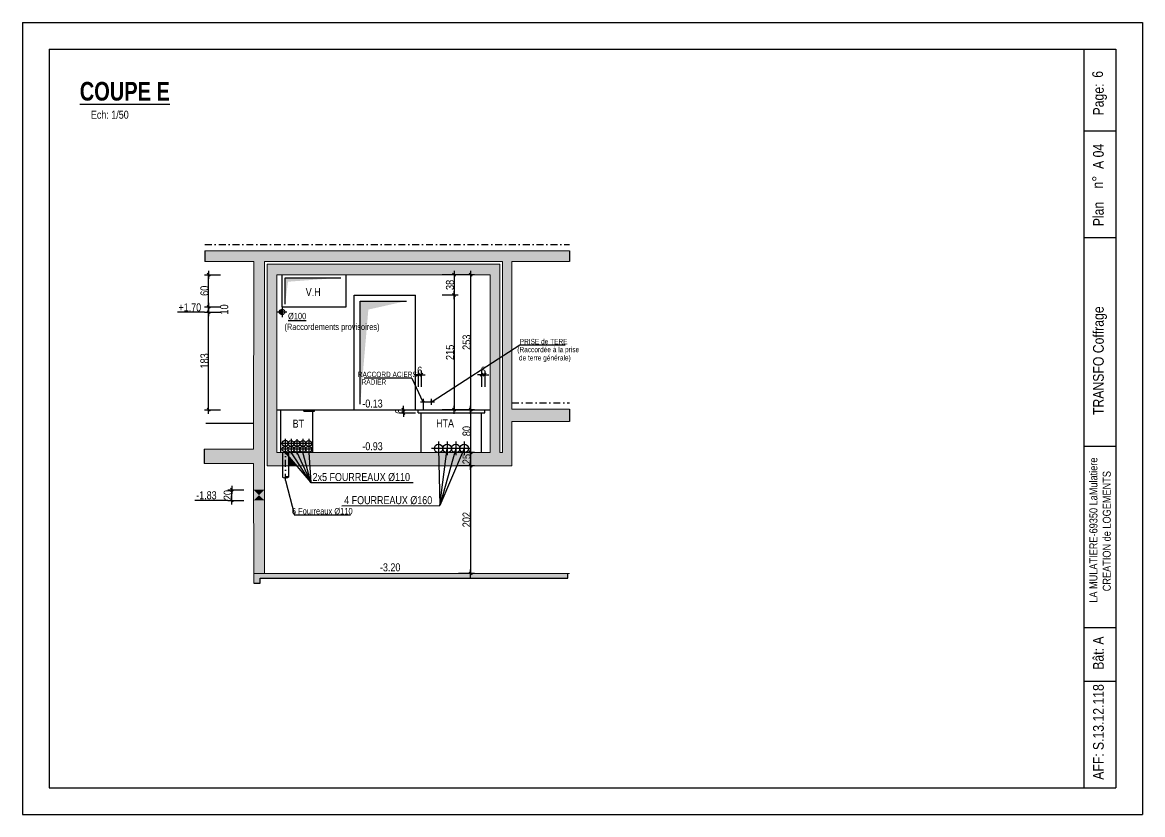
# Model space of a CAD drawing. Header units: centimetres. Extents: x 21705 to 42035, y -33238 to -31753.
# Drawn here: x 37416 to 39516, y -33238 to -31753 of the extents above; entities that cross this region are included whole.
import ezdxf
from ezdxf.enums import TextEntityAlignment as Align

# ---------------------------------------------------------------- set-up
doc = ezdxf.new("R2010")
doc.units = ezdxf.units.CM
doc.header["$LTSCALE"] = 25.4
doc.header["$PDMODE"] = 1
doc.header["$PDSIZE"] = -2
doc.linetypes.add('TIRETPTX2', pattern=[50.8, 25.4, -12.7, 0, -12.7])
for name, color, linetype in [('01_cote_gen', 4, 'Continuous'), ('01_fenetres', 171, 'Continuous'), ('01_linteaux', 2, 'Continuous'), ('01_poch_BN', 9, 'Continuous'), ('01_poch_murs', 253, 'Continuous'), ('01_resv', 32, 'Continuous'), ('01_texte', 230, 'Continuous'), ('AA_COTES', 2, 'Continuous')]:
    doc.layers.add(name, color=color, linetype=linetype)
doc.layers.add('01_murs_coup', color=5, linetype='Continuous', lineweight=60)
doc.styles.add('impact', font='impact.ttf')
doc.styles.add('MATTE_TXT', font='arial.ttf')
doc.styles.add('STYLE2', font='ARIALN.TTF')
doc.dimstyles.new('JB50', dxfattribs={"dimscale": 0.1, "dimtxt": 150, "dimasz": 15, "dimexe": 0.1, "dimexo": 0.1, "dimgap": 0.09, "dimtad": 1, "dimdec": 1, "dimdsep": 46, "dimtxsty": 'STYLE2', "dimblk1": 'BOND_G', "dimblk2": 'BOND_D', "dimsah": 1, "dimcen": 1.5, "dimdle": 0.01, "dimse1": 1, "dimse2": 1, "dimclrd": 4, "dimclre": 2, "dimclrt": 6, "dimazin": 2, "dimtfac": 2.333333, "dimtdec": 1, "dimtix": 1, "dimtmove": 2, "dimatfit": 3, "dimldrblk": 'BOND_G', "dimfxl": 1, "dimtolj": 1, "dimtzin": 0, "dimarcsym": 0})

# ---------------------------------------------------------------- blocks, each defined once
blk = doc.blocks.new('BOND_G')
at = {"layer": 'AA_COTES', "color": 0}
for p, q in [((0, -5), (0, 15)), ((5, 0), (-5, 0)), ((1.8, 1.8), (-1.8, -1.8))]:
    blk.add_line(p, q, dxfattribs=at)
blk = doc.blocks.new('BOND_D')
at = {"layer": 'AA_COTES', "color": 0}
for p, q in [((5, 0), (-5, 0)), ((-1.8, -1.8), (1.8, 1.8)), ((0, 5), (0, -15))]:
    blk.add_line(p, q, dxfattribs=at)
blk = doc.blocks.new('*D296')
at = {"layer": '01_cote_gen', "color": 4, "lineweight": -2, "ltscale": 3, "transparency": 16777216}
blk.add_line((37765.4, -32284.4), (37765.4, -32227.4), dxfattribs=at)
at = {"layer": 'Defpoints', "color": 0, "ltscale": 3, "transparency": 16777216}
for p in [(37765.4, -32225.9), (37903.2, -32225.9), (37903.2, -32285.9)]:
    blk.add_point(p, dxfattribs=at)
at = {"layer": '01_cote_gen', "color": 4, "lineweight": -2, "ltscale": 3, "transparency": 16777216, "xscale": 1.5, "yscale": 1.5, "zscale": 1.5}
for name, p, rotation in [('BOND_D', (37765.4, -32225.9), 90), ('BOND_G', (37765.4, -32285.9), 270)]:
    blk.add_blockref(name, p, dxfattribs=dict(at, rotation=rotation))
at = {"layer": '01_cote_gen', "color": 6, "ltscale": 3, "transparency": 16777216, "insert": (37757.7, -32255.9), "char_height": 15, "attachment_point": 5, "rotation": 90, "style": 'STYLE2'}
blk.add_mtext('\\A1;60', dxfattribs=at)
blk = doc.blocks.new('*D252')
at = {"layer": '01_cote_gen', "color": 4, "lineweight": -2, "ltscale": 3, "transparency": 16777216}
blk.add_line((38225.6, -32227.4), (38225.6, -32262.4), dxfattribs=at)
at = {"layer": 'Defpoints', "color": 0, "ltscale": 3, "transparency": 16777216}
for p in [(38215.3, -32225.9), (38172.6, -32263.9), (38225.6, -32263.9)]:
    blk.add_point(p, dxfattribs=at)
at = {"layer": '01_cote_gen', "color": 4, "lineweight": -2, "ltscale": 3, "transparency": 16777216, "xscale": 1.5, "yscale": 1.5, "zscale": 1.5}
for name, p, rotation in [('BOND_G', (38225.6, -32225.9), 90), ('BOND_D', (38225.6, -32263.9), 270)]:
    blk.add_blockref(name, p, dxfattribs=dict(at, rotation=rotation))
at = {"layer": '01_cote_gen', "color": 6, "ltscale": 3, "transparency": 16777216, "insert": (38218, -32244.9), "char_height": 15, "attachment_point": 5, "rotation": 90, "style": 'STYLE2'}
blk.add_mtext('\\A1;38', dxfattribs=at)
blk = doc.blocks.new('*D253')
at = {"layer": '01_cote_gen', "color": 4, "lineweight": -2, "ltscale": 3, "transparency": 16777216}
blk.add_line((38225.6, -32265.4), (38225.6, -32477.4), dxfattribs=at)
at = {"layer": 'Defpoints', "color": 0, "ltscale": 3, "transparency": 16777216}
for p in [(38203.1, -32263.9), (38203.1, -32478.9), (38225.6, -32478.9)]:
    blk.add_point(p, dxfattribs=at)
at = {"layer": '01_cote_gen', "color": 4, "lineweight": -2, "ltscale": 3, "transparency": 16777216, "xscale": 1.5, "yscale": 1.5, "zscale": 1.5}
for name, p, rotation in [('BOND_G', (38225.6, -32263.9), 90), ('BOND_D', (38225.6, -32478.9), 270)]:
    blk.add_blockref(name, p, dxfattribs=dict(at, rotation=rotation))
at = {"layer": '01_cote_gen', "color": 6, "ltscale": 3, "transparency": 16777216, "insert": (38218, -32371.4), "char_height": 15, "attachment_point": 5, "rotation": 90, "style": 'STYLE2'}
blk.add_mtext('\\A1;215', dxfattribs=at)
blk = doc.blocks.new('*D254')
at = {"layer": '01_cote_gen', "color": 4, "lineweight": -2, "ltscale": 3, "transparency": 16777216}
blk.add_line((38256.7, -32227.4), (38256.7, -32477.4), dxfattribs=at)
at = {"layer": 'Defpoints', "color": 0, "ltscale": 3, "transparency": 16777216}
for p in [(38260.6, -32225.9), (38256.7, -32478.9), (38260.6, -32478.9)]:
    blk.add_point(p, dxfattribs=at)
at = {"layer": '01_cote_gen', "color": 4, "lineweight": -2, "ltscale": 3, "transparency": 16777216, "xscale": 1.5, "yscale": 1.5, "zscale": 1.5}
for name, p, rotation in [('BOND_G', (38256.7, -32225.9), 90), ('BOND_D', (38256.7, -32478.9), 270)]:
    blk.add_blockref(name, p, dxfattribs=dict(at, rotation=rotation))
at = {"layer": '01_cote_gen', "color": 6, "ltscale": 3, "transparency": 16777216, "insert": (38249.1, -32352.4), "char_height": 15, "attachment_point": 5, "rotation": 90, "style": 'STYLE2'}
blk.add_mtext('\\A1;253', dxfattribs=at)
blk = doc.blocks.new('*D297')
at = {"layer": '01_cote_gen', "color": 4, "lineweight": -2, "ltscale": 3, "transparency": 16777216}
blk.add_line((38256.7, -32480.4), (38256.7, -32557.4), dxfattribs=at)
at = {"layer": 'Defpoints', "color": 0, "ltscale": 3, "transparency": 16777216}
for p in [(38270.9, -32478.9), (38256.7, -32558.9), (38267.9, -32558.9)]:
    blk.add_point(p, dxfattribs=at)
at = {"layer": '01_cote_gen', "color": 4, "lineweight": -2, "ltscale": 3, "transparency": 16777216, "xscale": 1.5, "yscale": 1.5, "zscale": 1.5}
for name, p, rotation in [('BOND_G', (38256.7, -32478.9), 90), ('BOND_D', (38256.7, -32558.9), 270)]:
    blk.add_blockref(name, p, dxfattribs=dict(at, rotation=rotation))
at = {"layer": '01_cote_gen', "color": 6, "ltscale": 3, "transparency": 16777216, "insert": (38249.1, -32518.9), "char_height": 15, "attachment_point": 5, "rotation": 90, "style": 'STYLE2'}
blk.add_mtext('\\A1;80', dxfattribs=at)
blk = doc.blocks.new('*D298')
at = {"layer": '01_cote_gen', "color": 4, "lineweight": -2, "ltscale": 3, "transparency": 16777216}
blk.add_line((38256.7, -32560.4), (38256.7, -32582.4), dxfattribs=at)
at = {"layer": 'Defpoints', "color": 0, "ltscale": 3, "transparency": 16777216}
for p in [(38270, -32558.9), (38256.7, -32583.9), (38270, -32583.9)]:
    blk.add_point(p, dxfattribs=at)
at = {"layer": '01_cote_gen', "color": 4, "lineweight": -2, "ltscale": 3, "transparency": 16777216, "xscale": 1.5, "yscale": 1.5, "zscale": 1.5}
for name, p, rotation in [('BOND_G', (38256.7, -32558.9), 90), ('BOND_D', (38256.7, -32583.9), 270)]:
    blk.add_blockref(name, p, dxfattribs=dict(at, rotation=rotation))
at = {"layer": '01_cote_gen', "color": 6, "ltscale": 3, "transparency": 16777216, "insert": (38249.1, -32571.4), "char_height": 15, "attachment_point": 5, "rotation": 90, "style": 'STYLE2'}
blk.add_mtext('\\A1;25', dxfattribs=at)
blk = doc.blocks.new('*D299')
at = {"layer": '01_cote_gen', "color": 4, "lineweight": -2, "ltscale": 3, "transparency": 16777216}
blk.add_line((38256.7, -32585.4), (38256.7, -32784.4), dxfattribs=at)
at = {"layer": 'Defpoints', "color": 0, "ltscale": 3, "transparency": 16777216}
for p in [(38276.5, -32583.9), (38256.7, -32785.9), (38289.8, -32785.9)]:
    blk.add_point(p, dxfattribs=at)
at = {"layer": '01_cote_gen', "color": 4, "lineweight": -2, "ltscale": 3, "transparency": 16777216, "xscale": 1.5, "yscale": 1.5, "zscale": 1.5}
for name, p, rotation in [('BOND_G', (38256.7, -32583.9), 90), ('BOND_D', (38256.7, -32785.9), 270)]:
    blk.add_blockref(name, p, dxfattribs=dict(at, rotation=rotation))
at = {"layer": '01_cote_gen', "color": 6, "ltscale": 3, "transparency": 16777216, "insert": (38249.1, -32684.9), "char_height": 15, "attachment_point": 5, "rotation": 90, "style": 'STYLE2'}
blk.add_mtext('\\A1;202', dxfattribs=at)
blk = doc.blocks.new('*D305')
at = {"layer": '01_resv', "color": 4, "lineweight": -2, "ltscale": 3, "transparency": 16777216}
blk.add_line((37765.4, -32477.4), (37765.4, -32297.4), dxfattribs=at)
at = {"layer": 'Defpoints', "color": 0, "ltscale": 3, "transparency": 16777216}
for p in [(37765.4, -32295.9), (37912.4, -32295.9), (37917.6, -32478.9)]:
    blk.add_point(p, dxfattribs=at)
at = {"layer": '01_resv', "color": 4, "lineweight": -2, "ltscale": 3, "transparency": 16777216, "xscale": 1.5, "yscale": 1.5, "zscale": 1.5}
for name, p, rotation in [('BOND_D', (37765.4, -32295.9), 90), ('BOND_G', (37765.4, -32478.9), 270)]:
    blk.add_blockref(name, p, dxfattribs=dict(at, rotation=rotation))
at = {"layer": '01_resv', "color": 6, "ltscale": 3, "transparency": 16777216, "insert": (37757.7, -32387.4), "char_height": 15, "attachment_point": 5, "rotation": 90, "style": 'STYLE2'}
blk.add_mtext('\\A1;183', dxfattribs=at)
blk = doc.blocks.new('*D263')
at = {"layer": '01_resv', "color": 4, "lineweight": -2, "ltscale": 3, "transparency": 16777216}
blk.add_line((37765.4, -32294.4), (37765.4, -32287.4), dxfattribs=at)
at = {"layer": 'Defpoints', "color": 0, "ltscale": 3, "transparency": 16777216}
for p in [(37765.4, -32285.9), (37787.9, -32285.9), (37787.9, -32295.9)]:
    blk.add_point(p, dxfattribs=at)
at = {"layer": '01_resv', "color": 4, "lineweight": -2, "ltscale": 3, "transparency": 16777216, "xscale": 1.5, "yscale": 1.5, "zscale": 1.5}
for name, p, rotation in [('BOND_D', (37765.4, -32285.9), 90), ('BOND_G', (37765.4, -32295.9), 270)]:
    blk.add_blockref(name, p, dxfattribs=dict(at, rotation=rotation))
at = {"layer": '01_resv', "color": 6, "ltscale": 3, "transparency": 16777216, "insert": (37794.8, -32290.9), "char_height": 15, "attachment_point": 5, "rotation": 90, "style": 'STYLE2'}
blk.add_mtext('\\A1;10', dxfattribs=at)
blk = doc.blocks.new('*D348')
at = {"layer": '01_resv', "color": 4, "lineweight": -2, "ltscale": 0.5, "transparency": 16777216}
blk.add_line((37809, -32647.4), (37809, -32630.4), dxfattribs=at)
at = {"layer": 'Defpoints', "color": 0, "ltscale": 0.5, "transparency": 16777216}
for p in [(37809, -32628.9), (37870.2, -32628.9), (37870.2, -32648.9)]:
    blk.add_point(p, dxfattribs=at)
at = {"layer": '01_resv', "color": 4, "lineweight": -2, "ltscale": 0.5, "transparency": 16777216, "xscale": 1.5, "yscale": 1.5, "zscale": 1.5}
for name, p, rotation in [('BOND_D', (37809, -32628.9), 90), ('BOND_G', (37809, -32648.9), 270)]:
    blk.add_blockref(name, p, dxfattribs=dict(at, rotation=rotation))
at = {"layer": '01_resv', "color": 6, "ltscale": 0.5, "transparency": 16777216, "insert": (37801.3, -32638.9), "char_height": 15, "attachment_point": 5, "rotation": 90, "style": 'STYLE2'}
blk.add_mtext('\\A1;20', dxfattribs=at)
blk = doc.blocks.new('*D352')
at = {"layer": '01_poch_BN', "color": 4, "lineweight": -2, "ltscale": 0.5, "transparency": 16777216}
for p, q in [((38156.7, -32413.3), (38155.2, -32413.3)), ((38164.2, -32413.3), (38158.2, -32413.3)), ((38165.7, -32413.3), (38167.2, -32413.3))]:
    blk.add_line(p, q, dxfattribs=at)
at = {"layer": 'Defpoints', "color": 0, "ltscale": 0.5, "transparency": 16777216}
for p in [(38158.2, -32413.3), (38158.2, -32478.9), (38164.2, -32484.9)]:
    blk.add_point(p, dxfattribs=at)
at = {"layer": '01_poch_BN', "color": 4, "lineweight": -2, "ltscale": 0.5, "transparency": 16777216, "xscale": 1.5, "yscale": 1.5, "zscale": 1.5}
blk.add_blockref('BOND_D', (38158.2, -32413.3), dxfattribs=at)
at = {"layer": '01_poch_BN', "color": 4, "lineweight": -2, "ltscale": 0.5, "transparency": 16777216, "xscale": 1.5, "yscale": 1.5, "zscale": 1.5, "rotation": 180}
blk.add_blockref('BOND_G', (38164.2, -32413.3), dxfattribs=at)
at = {"layer": '01_poch_BN', "color": 6, "ltscale": 0.5, "transparency": 16777216, "insert": (38161.2, -32405.7), "char_height": 15, "attachment_point": 5, "style": 'STYLE2'}
blk.add_mtext('\\A1;6', dxfattribs=at)
blk = doc.blocks.new('*D353')
at = {"layer": '01_poch_BN', "color": 4, "lineweight": -2, "ltscale": 0.5, "transparency": 16777216}
for p, q in [((38275.7, -32413.3), (38274.2, -32413.3)), ((38283.2, -32413.3), (38277.2, -32413.3)), ((38284.7, -32413.3), (38286.2, -32413.3))]:
    blk.add_line(p, q, dxfattribs=at)
at = {"layer": 'Defpoints', "color": 0, "ltscale": 0.5, "transparency": 16777216}
for p in [(38277.2, -32413.3), (38277.2, -32484.9), (38283.2, -32478.9)]:
    blk.add_point(p, dxfattribs=at)
at = {"layer": '01_poch_BN', "color": 4, "lineweight": -2, "ltscale": 0.5, "transparency": 16777216, "xscale": 1.5, "yscale": 1.5, "zscale": 1.5}
blk.add_blockref('BOND_D', (38277.2, -32413.3), dxfattribs=at)
at = {"layer": '01_poch_BN', "color": 4, "lineweight": -2, "ltscale": 0.5, "transparency": 16777216, "xscale": 1.5, "yscale": 1.5, "zscale": 1.5, "rotation": 180}
blk.add_blockref('BOND_G', (38283.2, -32413.3), dxfattribs=at)
at = {"layer": '01_poch_BN', "color": 6, "ltscale": 0.5, "transparency": 16777216, "insert": (38280.2, -32405.7), "char_height": 15, "attachment_point": 5, "style": 'STYLE2'}
blk.add_mtext('\\A1;6', dxfattribs=at)
blk = doc.blocks.new('*D354')
at = {"layer": '01_poch_BN', "color": 4, "lineweight": -2, "ltscale": 0.5, "transparency": 16777216}
for p, q in [((38130.7, -32477.4), (38130.7, -32475.9)), ((38130.7, -32478.9), (38130.7, -32484.9)), ((38130.7, -32486.4), (38130.7, -32487.9))]:
    blk.add_line(p, q, dxfattribs=at)
at = {"layer": 'Defpoints', "color": 0, "ltscale": 0.5, "transparency": 16777216}
for p in [(38130.7, -32484.9), (38158.2, -32478.9), (38158.2, -32484.9)]:
    blk.add_point(p, dxfattribs=at)
at = {"layer": '01_poch_BN', "color": 4, "lineweight": -2, "ltscale": 0.5, "transparency": 16777216, "xscale": 1.5, "yscale": 1.5, "zscale": 1.5}
for name, p, rotation in [('BOND_G', (38130.7, -32478.9), 270), ('BOND_D', (38130.7, -32484.9), 90)]:
    blk.add_blockref(name, p, dxfattribs=dict(at, rotation=rotation))
at = {"layer": '01_poch_BN', "color": 6, "ltscale": 0.5, "transparency": 16777216, "insert": (38123, -32481.9), "char_height": 15, "attachment_point": 5, "rotation": 90, "style": 'STYLE2'}
blk.add_mtext('\\A1;6', dxfattribs=at)

msp = doc.modelspace()

# ---------------------------------------------------------------- hatches: boundary and pattern name
at = {"layer": '01_poch_BN', "ltscale": 0.5}
h = msp.add_hatch(color=256, dxfattribs=at)
h.dxf.hatch_style = 1
h.paths.add_polyline_path([(38442.1, -32180.87), (37758.67, -32180.87), (37758.67, -32200.87), (37850.18, -32200.87), (37849.55, -32552.61), (37756.94, -32552.61), (37756.94, -32579.61), (37849.55, -32579.61), (37850.13, -32785.87), (37870.18, -32785.87), (37870.18, -32200.87), (38316.18, -32200.87), (38316.18, -32378.96), (38334.18, -32367.36), (38334.18, -32200.87), (38442.1, -32200.87)])
edge = h.paths.add_edge_path(flags=17)
edge.add_line((38334.18, -32367.36), (38316.18, -32378.96))
edge.add_line((38316.18, -32378.96), (38316.18, -32558.87))
edge.add_line((38316.18, -32558.87), (38311.18, -32558.87))
edge.add_line((38311.18, -32558.87), (38311.18, -32382.18))
edge.add_line((38311.18, -32382.18), (38293.18, -32393.78))
edge.add_line((38293.18, -32393.78), (38293.18, -32558.87))
edge.add_line((38293.18, -32558.87), (38247.33, -32558.87))
edge.add_arc((38244.67, -32551.32), 8, 250.53912, 289.46088, ccw=False)
edge.add_line((38242, -32558.87), (38241.43, -32558.87))
edge.add_line((38241.43, -32558.87), (38230.71, -32583.87))
edge.add_line((38230.71, -32583.87), (38334.18, -32583.87))
edge.add_line((38334.18, -32583.87), (38334.18, -32500.87))
edge.add_line((38334.18, -32500.87), (38442.1, -32500.87))
edge.add_line((38442.1, -32500.87), (38442.1, -32477.87))
edge.add_line((38442.1, -32477.87), (38334.18, -32477.87))
edge.add_line((38334.18, -32477.87), (38334.18, -32367.36))
h.paths.add_polyline_path([(38311.18, -32205.87), (37875.18, -32205.87), (37875.18, -32583.87), (37904.18, -32583.87), (37904.18, -32558.87), (37893.18, -32558.87), (37893.18, -32225.87), (38293.18, -32225.87), (38293.18, -32393.78), (38311.18, -32382.18)], flags=17)
edge = h.paths.add_edge_path(flags=16)
edge.add_arc((38196.67, -32551.32), 8, 250.53912, 271.1244, ccw=False)
edge.add_line((38194, -32558.87), (37953.18, -32558.87))
edge.add_line((37953.18, -32558.87), (37954.99, -32583.87))
edge.add_line((37954.99, -32583.87), (38197.3, -32583.87))
edge.add_line((38197.3, -32583.87), (38196.82, -32559.32))
edge = h.paths.add_edge_path(flags=16)
edge.add_arc((38212.67, -32551.32), 8, 250.53912, 262.60302, ccw=False)
edge.add_line((38210, -32558.87), (38199.33, -32558.87))
edge.add_arc((38196.67, -32551.32), 8, 271.1244, 289.46088, ccw=False)
edge.add_line((38196.82, -32559.32), (38197.3, -32583.87))
edge.add_line((38197.3, -32583.87), (38208.44, -32583.87))
edge.add_line((38208.44, -32583.87), (38211.64, -32559.26))
h.paths.add_polyline_path([(38228.67, -32558.87), (38216.08, -32558.87), (38211.64, -32559.26), (38212.67, -32551.32), (38208.44, -32583.87), (38219.58, -32583.87)], flags=16)
edge = h.paths.add_edge_path(flags=16)
edge.add_line((38241.43, -32558.87), (38231.33, -32558.87))
edge.add_arc((38228.67, -32551.32), 8, 254.39632, 289.46088, ccw=False)
edge.add_line((38226.51, -32559.03), (38219.58, -32583.87))
edge.add_line((38219.58, -32583.87), (38230.71, -32583.87))
edge.add_line((38230.71, -32583.87), (38241.43, -32558.87))
h.paths.add_polyline_path([(37953.18, -32558.87), (37942.24, -32558.87), (37948.89, -32583.87), (37954.99, -32583.87)], flags=16)
h.paths.add_polyline_path([(37942.24, -32558.87), (37931.25, -32558.87), (37942.75, -32583.87), (37948.89, -32583.87)], flags=16)
h.paths.add_polyline_path([(37931.25, -32558.87), (37920.39, -32558.87), (37936.69, -32583.87), (37942.75, -32583.87)], flags=16)
h.paths.add_polyline_path([(37920.39, -32558.87), (37915.18, -32558.87), (37915.18, -32565.92), (37930.43, -32583.87), (37936.69, -32583.87)], flags=16)
h.paths.add_polyline_path([(37915.18, -32565.92), (37915.18, -32583.87), (37930.43, -32583.87)], flags=0)
h.paths.add_polyline_path([(37915.18, -32565.92), (37909.68, -32559.45), (37909.68, -32583.87), (37915.18, -32583.87)], flags=16)
h.paths.add_polyline_path([(37909.68, -32558.87), (37904.18, -32558.87), (37904.18, -32583.87), (37909.68, -32583.87)], flags=16)
h = msp.add_hatch(color=256, dxfattribs=at)
h.dxf.hatch_style = 1
h.paths.add_polyline_path([(37915.18, -32558.87), (37909.68, -32558.87), (37909.68, -32559.45), (37915.18, -32565.92)])
h.paths.add_polyline_path([(37915.18, -32565.92), (37915.18, -32583.87), (37930.43, -32583.87)])
h = msp.add_hatch(color=256, dxfattribs=at)
h.dxf.hatch_style = 1
h.paths.add_polyline_path([(38439.05, -32785.87), (37850.13, -32785.87), (37850.18, -32803.87), (37862.16, -32803.87), (37862.16, -32794.71), (38439.05, -32794.71)])
at = {"layer": '01_poch_murs', "ltscale": 3}
h = msp.add_hatch(color=256, dxfattribs=at)
h.dxf.hatch_style = 1
h.paths.add_polyline_path([(37904.63, -32291.08, 0.0739529), (37903.18, -32290.87), (37903.18, -32292.5, -0.0912094)])
h.paths.add_polyline_path([(37903.18, -32292.5), (37903.18, -32290.87, 0.4142136), (37898.18, -32295.87), (37902.15, -32295.87, -0.1605714)])
h.paths.add_polyline_path([(37902.15, -32295.87), (37898.18, -32295.87, 0.4142136), (37903.18, -32300.87), (37903.18, -32298.99, -0.1497478)])
h.paths.add_polyline_path([(37903.18, -32298.99), (37903.18, -32300.87, 0.0869795), (37904.88, -32300.57, -0.1042759)])

# ---------------------------------------------------------------- linework, layer by layer
at = {"layer": '01_fenetres', "ltscale": 30}
for p, q in [((37466.41, -31802.82), (39466.41, -31802.82)), ((37466.41, -31802.82), (37466.41, -33187.82)), ((39406.41, -31802.82), (39466.41, -31802.82)), ((39406.41, -31802.82), (39406.41, -33187.82)), ((39466.41, -31802.82), (39466.41, -33187.82)), ((39466.41, -31802.82), (39466.41, -33187.82)), ((39466.41, -31956.96), (39406.41, -31956.96)), ((39466.41, -32156.96), (39406.41, -32156.96)), ((39406.41, -32547.15), (39466.41, -32547.15)), ((39406.41, -32887.32), (39466.41, -32887.32)), ((39406.41, -32987.82), (39466.41, -32987.82)), ((37466.41, -33187.82), (39466.41, -33187.82))]:
    msp.add_line(p, q, dxfattribs=at)
at = {"layer": '01_linteaux', "linetype": 'TIRETPTX2', "ltscale": 0.02}
for p, q in [((37758.67, -32168.87), (38442.1, -32168.87)), ((38334.18, -32465.87), (38442.1, -32465.87)), ((37909.68, -32611.79), (37909.68, -32545.9))]:
    msp.add_line(p, q, dxfattribs=at)
at = {"layer": '01_linteaux', "linetype": 'Continuous'}
for p, q in [((37903.18, -32285.87), (37903.18, -32225.87)), ((38023.18, -32285.87), (38023.18, -32225.87)), ((38038.18, -32478.87), (38038.18, -32263.87)), ((38038.18, -32263.87), (38153.18, -32263.87)), ((38153.18, -32478.87), (38153.18, -32263.87)), ((37912.38, -32295.87), (37893.98, -32295.87)), ((37903.18, -32285.87), (38023.18, -32285.87)), ((37903.18, -32286.67), (37903.18, -32305.07)), ((38162.53, -32463.87), (38188.83, -32463.87)), ((38168.18, -32478.87), (38168.18, -32458.22)), ((38183.18, -32469.51), (38183.18, -32458.22)), ((37893.18, -32478.87), (38158.18, -32478.87)), ((37901.18, -32558.87), (37901.18, -32478.87)), ((37944.18, -32481.87), (37944.18, -32478.87)), ((37944.18, -32481.87), (37964.18, -32481.87)), ((37961.18, -32558.87), (37961.18, -32481.87)), ((37964.18, -32481.87), (37964.18, -32478.87)), ((38158.18, -32484.87), (38158.18, -32478.87)), ((38158.18, -32478.87), (38293.18, -32478.87)), ((38158.18, -32484.87), (38283.18, -32484.87)), ((38164.18, -32558.87), (38164.18, -32484.87)), ((38277.18, -32558.87), (38277.18, -32484.87)), ((38283.18, -32484.87), (38283.18, -32478.87)), ((37760.43, -32503.87), (37850.18, -32503.87)), ((37960.49, -32542.08), (37901.44, -32542.08)), ((37909.18, -32533.47), (37909.18, -32561.93)), ((37920.18, -32533.63), (37920.18, -32562.09)), ((37931.18, -32533.79), (37931.18, -32562.24)), ((37942.18, -32533.73), (37942.18, -32562.18)), ((37953.18, -32533.66), (37953.18, -32562.12)), ((38196.67, -32538.74), (38196.67, -32563.91)), ((38212.67, -32538.74), (38212.67, -32563.91)), ((38228.67, -32538.74), (38228.67, -32563.91)), ((38244.67, -32538.74), (38244.67, -32563.91)), ((37960.49, -32553.08), (37901.44, -32553.08)), ((38225.25, -32551.32), (38183.62, -32551.32)), ((38241.25, -32551.32), (38216.08, -32551.32)), ((38257.25, -32551.32), (38232.08, -32551.32))]:
    msp.add_line(p, q, dxfattribs=at)
for centre, radius in [((37903.18, -32295.87), 5), ((37909.18, -32541.89), 5.5), ((37909.18, -32552.89), 5.5), ((37920.18, -32542.05), 5.5), ((37920.18, -32553.05), 5.5), ((37931.18, -32542.21), 5.5), ((37931.18, -32553.21), 5.5), ((37942.18, -32542.14), 5.5), ((37942.18, -32553.14), 5.5), ((37953.18, -32542.08), 5.5), ((37953.18, -32553.08), 5.5), ((38196.67, -32551.32), 8), ((38212.67, -32551.32), 8), ((38228.67, -32551.32), 8), ((38244.67, -32551.32), 8)]:
    msp.add_circle(centre, radius, dxfattribs=at)
at = {"layer": '01_murs_coup', "linetype": 'Continuous', "lineweight": 5}
for p, q in [((37758.67, -32180.87), (38442.1, -32180.87)), ((37758.67, -32200.87), (37850.18, -32200.87)), ((37849.55, -32552.61), (37850.18, -32200.87)), ((37870.18, -32785.87), (37870.18, -32200.87)), ((37870.18, -32200.87), (38316.18, -32200.87)), ((37875.18, -32583.87), (37875.18, -32205.87)), ((37875.18, -32205.87), (38311.18, -32205.87)), ((38311.18, -32558.87), (38311.18, -32205.87)), ((38316.18, -32558.87), (38316.18, -32200.87)), ((38334.18, -32477.87), (38334.18, -32200.87)), ((38334.18, -32200.87), (38442.1, -32200.87)), ((37893.18, -32558.87), (37893.18, -32225.87)), ((37893.18, -32225.87), (38293.18, -32225.87)), ((38293.18, -32558.87), (38293.18, -32225.87)), ((38334.18, -32477.87), (38442.1, -32477.87)), ((38334.18, -32583.87), (38334.18, -32500.87)), ((38334.18, -32500.87), (38442.1, -32500.87)), ((37849.55, -32552.61), (37756.94, -32552.61)), ((37893.18, -32558.87), (38293.18, -32558.87)), ((38311.18, -32558.87), (38316.18, -32558.87)), ((37849.55, -32579.61), (37756.94, -32579.61)), ((37850.18, -32803.87), (37849.55, -32579.61)), ((37875.18, -32583.87), (38334.18, -32583.87)), ((37850.18, -32785.87), (38442.1, -32785.87))]:
    msp.add_line(p, q, dxfattribs=at)
at = {"layer": '01_poch_BN', "ltscale": 3}
for p, q in [((37758.67, -32180.87), (37758.67, -32200.87)), ((38442.1, -32180.87), (38442.1, -32200.87)), ((38442.1, -32477.87), (38442.1, -32500.87)), ((37756.94, -32552.61), (37756.94, -32579.61)), ((37862.16, -32803.87), (37862.16, -32794.71)), ((37862.16, -32794.71), (38439.05, -32794.71)), ((38439.05, -32794.71), (38439.05, -32785.87)), ((37850.18, -32803.87), (37862.16, -32803.87))]:
    msp.add_line(p, q, dxfattribs=at)
at = {"layer": '01_poch_murs', "ltscale": 3}
for p, q in [((37908.9, -32280.99), (37908.9, -32231.43)), ((37908.9, -32231.43), (38013.63, -32231.43)), ((38049.74, -32468.25), (38049.74, -32275.11)), ((38049.74, -32275.11), (38136.59, -32275.11))]:
    msp.add_line(p, q, dxfattribs=at)
for points in [[(37908.9, -32280.99), (37908.9, -32231.43), (37914.27, -32238.95)], [(37908.9, -32231.43), (38013.63, -32231.43), (37914.27, -32238.95)], [(38049.74, -32468.25), (38049.74, -32275.11), (38064.96, -32291.08)], [(38049.74, -32275.11), (38136.59, -32275.11), (38064.96, -32291.08)]]:
    msp.add_solid(points, dxfattribs=at)
at = {"layer": '01_resv', "ltscale": 0.5}
for p, q in [((37904.18, -32558.87), (37904.18, -32605.5)), ((37915.18, -32558.87), (37915.18, -32605.5)), ((37915.18, -32558.87), (37915.18, -32605.5))]:
    msp.add_line(p, q, dxfattribs=at)
at = {"layer": '01_resv', "ltscale": 3, "const_width": 2.5}
for points in [[(38166.93, -32463.87, 1), (38169.43, -32463.87, 1)], [(38181.93, -32463.87, 1), (38184.43, -32463.87, 1)]]:
    msp.add_lwpolyline(points, format="xyb", close=True, dxfattribs=at)
at = {"layer": '01_resv', "ltscale": 3}
msp.add_arc((37907.77, -32295.75), 5.62, 123.87637, 239.08987, dxfattribs=at)
at = {"layer": '01_resv', "ltscale": 0.5}
for centre, start, end in [((37906.93, -32601.4), 236.13697, 303.86303), ((37912.43, -32609.59), 56.13697, 123.86303), ((37912.43, -32601.4), 236.13697, 303.86303)]:
    msp.add_arc(centre, 4.94, start, end, dxfattribs=at)
msp.add_solid([(37849.68, -32628.87), (37870.18, -32628.87), (37870.18, -32648.87), (37849.74, -32648.92)], dxfattribs=at)
at = {"layer": '01_texte', "ltscale": 30}
for p, q in [((37416.41, -31752.82), (37416.41, -33237.82)), ((37416.41, -31752.82), (39516.41, -31752.82)), ((39516.41, -31752.82), (39516.41, -33237.82)), ((37416.41, -33237.82), (39516.41, -33237.82))]:
    msp.add_line(p, q, dxfattribs=at)
at = {"layer": '01_texte'}
for p, q in [((37757.91, -32295.87), (37707.35, -32295.87)), ((38348.85, -32357.9), (38184.43, -32463.87)), ((38433.68, -32357.9), (38348.85, -32357.9)), ((38146.45, -32419.54), (38056.95, -32419.54)), ((38146.45, -32419.54), (38166.93, -32463.87)), ((37909.18, -32558.87), (37957.29, -32615.46)), ((37957.29, -32615.46), (37920.18, -32558.55)), ((37931.18, -32558.71), (37957.29, -32615.46)), ((37957.29, -32615.46), (37942.18, -32558.64)), ((37953.18, -32558.87), (37957.29, -32615.46)), ((38196.67, -32551.32), (38198.77, -32658.38)), ((38198.77, -32658.38), (38212.67, -32551.32)), ((38228.67, -32551.32), (38198.77, -32658.38)), ((38244.67, -32551.32), (38198.77, -32658.38)), ((37909.68, -32611.79), (37926.26, -32676.64)), ((37957.29, -32615.46), (38148.77, -32615.46)), ((37801.47, -32648.87), (37739.72, -32648.87)), ((38015.43, -32658.84), (38198.77, -32658.38)), ((38031.33, -32676.64), (37926.26, -32676.64))]:
    msp.add_line(p, q, dxfattribs=at)

# ---------------------------------------------------------------- texts
at = {"layer": '01_texte', "style": 'STYLE2'}
for s, height, p in [('6', 20, (39442.12, -31856.56)), ('Page:', 20, (39443.56, -31927.24)), (' A 04', 20, (39443.56, -32033.88)), ('n%%D', 20, (39442.12, -32064.23)), ('Plan', 20, (39443.56, -32134.91)), ('TRANSFO Coffrage', 20, (39443.56, -32488.78)), ('LA MULATIERE-69350 LaMulatiere', 15, (39431.7, -32840.63)), ('CREATION de LOGEMENTS', 15, (39456.7, -32819.14)), ('Bât: A', 20, (39443.56, -32966.36)), ('S.13.12.118', 20, (39443.56, -33116.86)), ('AFF:', 20, (39443.56, -33172.53))]:
    msp.add_text(s, height=height, rotation=90, dxfattribs=at).set_placement(p)
at = {"layer": '01_texte', "style": 'impact'}
msp.add_text('%%UCOUPE E', height=35, dxfattribs=at).set_placement((37608.41, -31909.86), align=Align.BOTTOM_CENTER)
at = {"layer": '01_texte', "style": 'MATTE_TXT'}
for s, height, width, p in [('Ech: 1/50', 15, 0.8, (37580.27, -31937.88)), ('V.H', 15, 0.8, (37961.52, -32270.36)), ('+1.70', 15, 0.8, (37730.3, -32299)), (' %%U%%C100', 12, 0.8, (37929.51, -32312.88)), ('(Raccordements provisoires)', 12, 0.8, (37996.77, -32333.12)), ('(Raccordée à la prise', 10, 0.7, (38402.2, -32374.08)), ('PRISE de TERE', 10, 0.7, (38393.55, -32359.06)), ('de terre générale)', 10, 0.7, (38395.82, -32389.55)), ('RACCORD ACIERS ', 10, 0.7, (38102.16, -32420.69)), ('RADIER', 10, 0.7, (38075.34, -32434.85)), ('-0.13', 15, 0.8, (38072.78, -32479.32)), ('BT', 15, 0.8, (37933.77, -32516.98)), ('HTA', 15, 0.8, (38208.73, -32516.37)), ('-0.93', 15, 0.8, (38072.78, -32559.32)), ('2x5 FOURREAUX %%C110', 15, 0.8, (38051.75, -32617.03)), ('-1.83', 15, 0.8, (37761.37, -32651.22)), ('4 FOURREAUX %%C160', 15, 0.8, (38102.2, -32660.41)), (' 6 Fourreaux %%C110 ', 12, 0.7, (37978.54, -32678.55)), ('-3.20', 15, 0.8, (38105.83, -32786.32))]:
    msp.add_text(s, height=height, dxfattribs=dict(at, width=width)).set_placement(p, align=Align.BOTTOM_CENTER)

# ---------------------------------------------------------------- dimensions: what is measured, and where the dimension line sits
at = {"layer": '01_cote_gen', "ltscale": 3}
for base, p1, p2, picture, middle in [((37765.41, -32225.87), (37903.18, -32285.87), (37903.18, -32225.87), '*D296', (37757.75, -32255.87)), ((38225.63, -32263.87), (38215.26, -32225.87), (38172.62, -32263.87), '*D252', (38217.96, -32244.87)), ((38256.74, -32478.87), (38260.63, -32225.87), (38260.63, -32478.87), '*D254', (38249.07, -32352.37)), ((38225.63, -32478.87), (38203.13, -32263.87), (38203.13, -32478.87), '*D253', (38217.96, -32371.37)), ((38256.74, -32558.87), (38270.94, -32478.87), (38267.94, -32558.87), '*D297', (38249.07, -32518.87)), ((38256.74, -32583.87), (38270, -32558.87), (38270, -32583.87), '*D298', (38249.07, -32571.37)), ((38256.74, -32785.87), (38276.54, -32583.87), (38289.79, -32785.87), '*D299', (38249.07, -32684.87))]:
    dim = msp.add_linear_dim(base=base, p1=p1, p2=p2, angle=90, dimstyle='JB50', dxfattribs=at)
    dim.commit()
    dim.dimension.update_dxf_attribs({"geometry": picture, "text_midpoint": middle})
at = {"layer": '01_poch_BN', "ltscale": 0.5}
for base, p1, p2, picture, middle in [((38158.18, -32413.32), (38164.18, -32484.87), (38158.18, -32478.87), '*D352', (38161.18, -32405.66)), ((38277.18, -32413.32), (38283.18, -32478.87), (38277.18, -32484.87), '*D353', (38280.18, -32405.66))]:
    dim = msp.add_linear_dim(base=base, p1=p1, p2=p2, dimstyle='JB50', dxfattribs=at)
    dim.commit()
    dim.dimension.update_dxf_attribs({"geometry": picture, "text_midpoint": middle})
dim = msp.add_linear_dim(base=(38130.67, -32484.87), p1=(38158.18, -32478.87), p2=(38158.18, -32484.87), angle=90, dimstyle='JB50', dxfattribs=at)
dim.commit()
dim.dimension.update_dxf_attribs({"geometry": '*D354', "text_midpoint": (38123, -32481.87)})
at = {"layer": '01_resv', "ltscale": 3}
dim = msp.add_linear_dim(base=(37765.41, -32295.87), p1=(37917.62, -32478.87), p2=(37912.38, -32295.87), angle=90, dimstyle='JB50', dxfattribs=at)
dim.commit()
dim.dimension.update_dxf_attribs({"geometry": '*D305', "text_midpoint": (37757.75, -32387.37)})
dim = msp.add_linear_dim(base=(37765.41, -32285.87), p1=(37787.91, -32295.87), p2=(37787.91, -32285.87), angle=90, dimstyle='JB50', dxfattribs=at)
dim.commit()
dim.dimension.update_dxf_attribs({"geometry": '*D263', "text_midpoint": (37794.77, -32290.87), "dimtype": 160})
at = {"layer": '01_resv', "ltscale": 0.5}
dim = msp.add_linear_dim(base=(37808.97, -32628.87), p1=(37870.18, -32648.87), p2=(37870.18, -32628.87), angle=90, dimstyle='JB50', dxfattribs=at)
dim.commit()
dim.dimension.update_dxf_attribs({"geometry": '*D348', "text_midpoint": (37801.31, -32638.87)})

doc.saveas('drawing.dxf')
